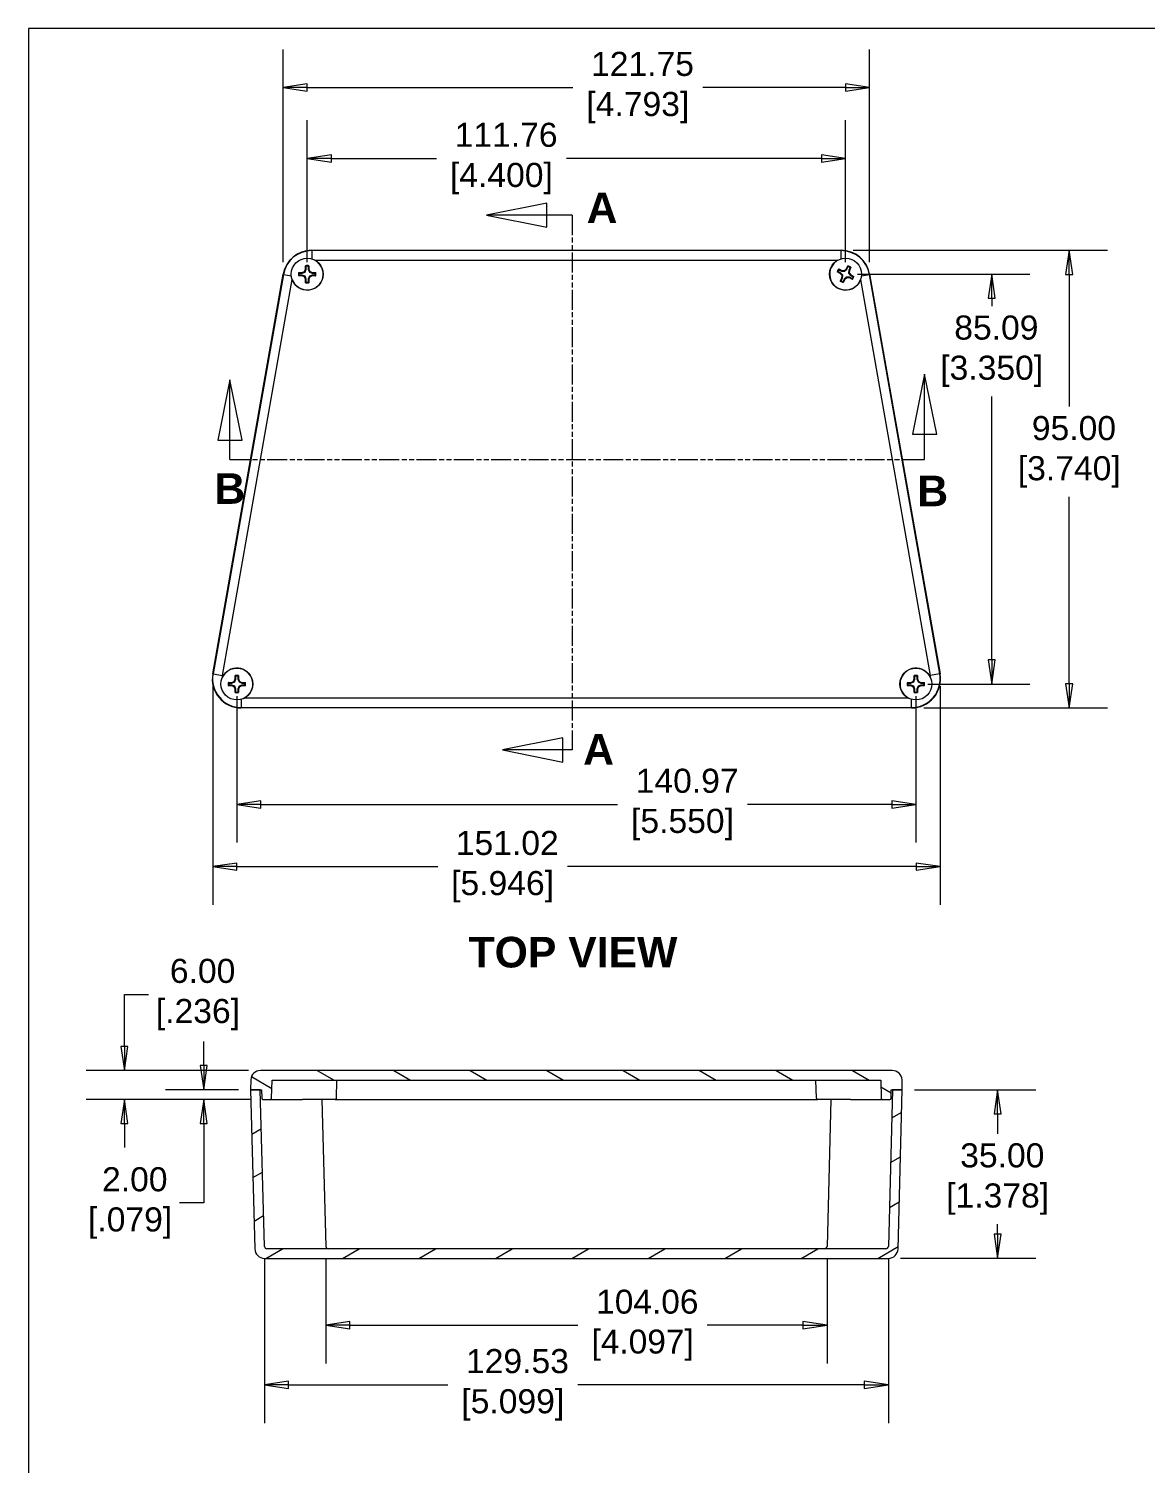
# Model space of a CAD drawing. Header units: millimetres. Extents: x 23 to 674, y 24 to 517.
# Drawn here: x 22.8 to 254.6, y 219 to 516.8 of the extents above; entities that cross this region are included whole.
import ezdxf

# ---------------------------------------------------------------- set-up
doc = ezdxf.new("R2010")
doc.units = ezdxf.units.MM
doc.header["$LTSCALE"] = 2.5
doc.linetypes.add('DOUBLE_DASH_CHAIN', pattern=[1.2403, 0.6614, -0.0827, 0.1654, -0.0827, 0.1654, -0.0827])
for name, color, linetype, lineweight in [('Dimension (ANSI)', 7, 'Continuous', 9), ('Hatch (ANSI)', 7, 'Continuous', 9), ('Section Line (ANSI)', 7, 'DOUBLE_DASH_CHAIN', 9), ('Sketch Geometry (ANSI)', 7, 'Continuous', 9), ('Symbol (ANSI)', 7, 'Continuous', 9), ('Visible (ANSI)', 7, 'Continuous', 9), ('Visible Narrow (ANSI)', 7, 'Continuous', 9)]:
    doc.layers.add(name, color=color, linetype=linetype, lineweight=lineweight)
doc.styles.add('Label Text (ANSI)', font='arialbd.ttf')
doc.styles.add('Note Text (ANSI)', font='arial.ttf')
doc.styles.add('Text Style20', font='arial.ttf')
doc.dimstyles.new('Default - mm (ANSI)', dxfattribs={"dimscale": 2.5, "dimtxt": 2, "dimasz": 2, "dimexe": 3.175, "dimexo": 1, "dimgap": 0.8, "dimtad": 0, "dimtih": 1, "dimtoh": 1, "dimrnd": 1e-08, "dimzin": 4, "dimdsep": 46, "dimtxsty": 'Note Text (ANSI)', "dimblk": 'Filled-1', "dimcen": 0.09, "dimdle": 10, "dimclrd": 256, "dimclre": 256, "dimclrt": 256, "dimadec": 1, "dimazin": 0, "dimtfac": 1.524, "dimtofl": 0, "dimtmove": 0, "dimatfit": 3, "dimfxl": 0, "dimtolj": 1, "dimtzin": 0, "dimlwd": -1, "dimlwe": -1, "dimarcsym": 0})

# ---------------------------------------------------------------- blocks, each defined once
blk = doc.blocks.new('Title Blocks HAMMOND')
at = {"layer": 'Sketch Geometry (ANSI)'}
for p, q in [((270, 206.73), (9.35, 206.73)), ((9.35, 206.73), (9.35, 9.64))]:
    blk.add_line(p, q, dxfattribs=at)
at = {"layer": 'Symbol (ANSI)', "style": 'Text Style20'}
blk.add_attdef('<TITLE>_001', (224.48, 16.32), '', height=5, dxfattribs=at)
blk = doc.blocks.new('2dTransSection0')
at = {"layer": 'Section Line (ANSI)', "linetype": 'Continuous'}
for p, q in [((25.82, 177.58), (24.82, 172.58)), ((25.82, 172.58), (25.82, 177.58)), ((26.82, 172.58), (25.82, 177.58)), ((83.51, 178.06), (82.51, 173.06)), ((83.51, 173.06), (83.51, 178.06)), ((84.51, 173.06), (83.51, 178.06)), ((82.51, 173.06), (84.51, 173.06)), ((83.51, 170.96), (83.51, 173.06)), ((24.82, 172.58), (26.82, 172.58)), ((25.82, 170.96), (25.82, 172.58)), ((25.82, 170.96), (27.16, 170.96)), ((82.16, 170.96), (83.51, 170.96))]:
    blk.add_line(p, q, dxfattribs=at)
at = {"layer": 'Section Line (ANSI)', "linetype": 'DOUBLE_DASH_CHAIN'}
blk.add_line((25.82, 170.96), (83.51, 170.96), dxfattribs=at)
at = {"layer": 'Section Line (ANSI)', "linetype": 'Continuous', "flags": 128}
for points in [[(26.82, 172.58), (25.82, 177.58), (24.82, 172.58), (26.82, 172.58)], [(84.51, 173.06), (83.51, 178.06), (82.51, 173.06), (84.51, 173.06)]]:
    blk.add_lwpolyline(points, dxfattribs=at)
at = {"layer": 'Section Line (ANSI)'}
for points in [[(26.82, 172.58), (25.82, 177.58), (24.82, 172.58), (26.82, 172.58)], [(84.51, 173.06), (83.51, 178.06), (82.51, 173.06), (84.51, 173.06)]]:
    blk.add_solid(points, dxfattribs=at)
at = {"layer": 'Section Line (ANSI)', "char_height": 2.54, "attachment_point": 7, "line_spacing_factor": 0.25, "style": 'Label Text (ANSI)'}
for insert in [(24.53, 167.28), (82.9, 167.08)]:
    blk.add_mtext('B', dxfattribs=dict(at, insert=insert))
blk = doc.blocks.new('2dTransSection1')
at = {"layer": 'Section Line (ANSI)', "linetype": 'Continuous'}
for p, q in [((52.13, 192.25), (47.13, 191.25)), ((52.13, 190.25), (52.13, 192.25)), ((52.13, 191.25), (47.13, 191.25)), ((47.13, 191.25), (52.13, 190.25)), ((54.24, 191.25), (52.13, 191.25)), ((54.24, 191.25), (54.24, 189.93)), ((53.46, 147.84), (48.46, 146.84)), ((53.46, 145.84), (53.46, 147.84)), ((54.24, 148.16), (54.24, 146.84)), ((53.46, 146.84), (48.46, 146.84)), ((48.46, 146.84), (53.46, 145.84)), ((54.24, 146.84), (53.46, 146.84))]:
    blk.add_line(p, q, dxfattribs=at)
at = {"layer": 'Section Line (ANSI)', "linetype": 'DOUBLE_DASH_CHAIN'}
blk.add_line((54.24, 191.25), (54.24, 146.84), dxfattribs=at)
at = {"layer": 'Section Line (ANSI)', "linetype": 'Continuous', "flags": 128}
for points in [[(52.13, 192.25), (47.13, 191.25), (52.13, 190.25), (52.13, 192.25)], [(53.46, 147.84), (48.46, 146.84), (53.46, 145.84), (53.46, 147.84)]]:
    blk.add_lwpolyline(points, dxfattribs=at)
at = {"layer": 'Section Line (ANSI)'}
for points in [[(52.13, 192.25), (47.13, 191.25), (52.13, 190.25), (52.13, 192.25)], [(53.46, 147.84), (48.46, 146.84), (53.46, 145.84), (53.46, 147.84)]]:
    blk.add_solid(points, dxfattribs=at)
at = {"layer": 'Section Line (ANSI)', "char_height": 2.54, "attachment_point": 7, "line_spacing_factor": 0.25, "style": 'Label Text (ANSI)'}
for insert in [(55.44, 190.59), (55.15, 145.62)]:
    blk.add_mtext('A', dxfattribs=dict(at, insert=insert))
blk = doc.blocks.new('Filled-1')
at = {"color": 0}
for p, q in [((0, 0), (-1, 0.15)), ((-1, 0.15), (-1, -0.15)), ((-1, 0), (0, 0)), ((-1, -0.15), (0, 0))]:
    blk.add_line(p, q, dxfattribs=at)
at = {"color": 0, "flags": 128}
blk.add_lwpolyline([(-1, -0.15), (0, 0), (-1, 0.15), (-1, -0.15)], dxfattribs=at)
at = {"color": 0}
blk.add_solid([(-1, -0.15), (0, 0), (-1, 0.15), (-1, -0.15)], dxfattribs=at)
blk = doc.blocks.new('*D7')
at = {"layer": 'Defpoints', "color": 0, "transparency": 16777216}
for p in [(192.36, 489.9), (80.6, 465.88), (192.36, 465.88)]:
    blk.add_point(p, dxfattribs=at)
at = {"layer": 'Dimension (ANSI)', "transparency": 16777216}
for p, q in [((80.6, 468.38), (80.6, 497.84)), ((192.36, 468.38), (192.36, 497.84)), ((85.6, 489.9), (107.42, 489.9)), ((187.36, 489.9), (134.4, 489.9))]:
    blk.add_line(p, q, dxfattribs=at)
at = {"layer": 'Dimension (ANSI)', "transparency": 16777216, "xscale": 5, "yscale": 5, "zscale": 5, "rotation": 180}
blk.add_blockref('Filled-1', (80.6, 489.9), dxfattribs=at)
at = {"layer": 'Dimension (ANSI)', "transparency": 16777216, "xscale": 5, "yscale": 5, "zscale": 5}
blk.add_blockref('Filled-1', (192.36, 489.9), dxfattribs=at)
at = {"layer": 'Dimension (ANSI)', "transparency": 16777216, "insert": (120.91, 489.9), "char_height": 5, "attachment_point": 5, "style": 'Note Text (ANSI)'}
blk.add_mtext('\\A1; 111.76\\P[4.400]', dxfattribs=at)
blk = doc.blocks.new('*D8')
at = {"layer": 'Defpoints', "color": 0, "transparency": 16777216}
for p in [(191.44, 470.84), (206.08, 375.84), (238.8, 375.84)]:
    blk.add_point(p, dxfattribs=at)
at = {"layer": 'Dimension (ANSI)', "transparency": 16777216}
for p, q in [((193.94, 470.84), (246.74, 470.84)), ((238.8, 465.84), (238.8, 438.39)), ((238.8, 380.84), (238.8, 419.63)), ((208.58, 375.84), (246.74, 375.84))]:
    blk.add_line(p, q, dxfattribs=at)
at = {"layer": 'Dimension (ANSI)', "transparency": 16777216, "xscale": 5, "yscale": 5, "zscale": 5}
for p, rotation in [((238.8, 470.84), 90), ((238.8, 375.84), 270)]:
    blk.add_blockref('Filled-1', p, dxfattribs=dict(at, rotation=rotation))
at = {"layer": 'Dimension (ANSI)', "transparency": 16777216, "insert": (238.8, 429.01), "char_height": 5, "attachment_point": 5, "style": 'Note Text (ANSI)'}
blk.add_mtext('\\A1; 95.00\\P[3.740]', dxfattribs=at)
blk = doc.blocks.new('*D12')
at = {"layer": 'Defpoints', "color": 0, "transparency": 16777216}
for p in [(204.14, 296.56), (201.23, 261.56), (223.93, 261.56)]:
    blk.add_point(p, dxfattribs=at)
at = {"layer": 'Dimension (ANSI)', "transparency": 16777216}
for p, q in [((206.64, 296.56), (231.86, 296.56)), ((223.93, 291.56), (223.93, 287.4)), ((223.93, 266.56), (223.93, 268.64)), ((203.73, 261.56), (231.86, 261.56))]:
    blk.add_line(p, q, dxfattribs=at)
at = {"layer": 'Dimension (ANSI)', "transparency": 16777216, "xscale": 5, "yscale": 5, "zscale": 5}
for p, rotation in [((223.93, 296.56), 90), ((223.93, 261.56), 270)]:
    blk.add_blockref('Filled-1', p, dxfattribs=dict(at, rotation=rotation))
at = {"layer": 'Dimension (ANSI)', "transparency": 16777216, "insert": (223.93, 278.02), "char_height": 5, "attachment_point": 5, "style": 'Note Text (ANSI)'}
blk.add_mtext('\\A1; 35.00\\P[1.378]', dxfattribs=at)
blk = doc.blocks.new('*D13')
at = {"layer": 'Defpoints', "color": 0, "transparency": 16777216}
for p in [(42.62, 300.56), (70.9, 300.56), (71.4, 294.56)]:
    blk.add_point(p, dxfattribs=at)
at = {"layer": 'Dimension (ANSI)', "transparency": 16777216}
for p, q in [((42.62, 305.56), (42.62, 316.32)), ((42.62, 316.32), (47.62, 316.32)), ((68.4, 300.56), (34.68, 300.56)), ((68.9, 294.56), (34.68, 294.56)), ((42.62, 289.56), (42.62, 284.56))]:
    blk.add_line(p, q, dxfattribs=at)
at = {"layer": 'Dimension (ANSI)', "transparency": 16777216, "xscale": 5, "yscale": 5, "zscale": 5}
for p, rotation in [((42.62, 300.56), 270), ((42.62, 294.56), 90)]:
    blk.add_blockref('Filled-1', p, dxfattribs=dict(at, rotation=rotation))
at = {"layer": 'Dimension (ANSI)', "transparency": 16777216, "insert": (57.9, 316.32), "char_height": 5, "attachment_point": 5, "style": 'Note Text (ANSI)'}
blk.add_mtext('\\A1; 6.00\\P[.236]', dxfattribs=at)
blk = doc.blocks.new('*D14')
at = {"layer": 'Defpoints', "color": 0, "transparency": 16777216}
for p in [(84.45, 264.04), (188.51, 264.04), (188.51, 247.67)]:
    blk.add_point(p, dxfattribs=at)
at = {"layer": 'Dimension (ANSI)', "transparency": 16777216}
for p, q in [((84.45, 261.54), (84.45, 239.73)), ((188.51, 261.54), (188.51, 239.73)), ((89.45, 247.67), (136.8, 247.67)), ((183.51, 247.67), (163.65, 247.67))]:
    blk.add_line(p, q, dxfattribs=at)
at = {"layer": 'Dimension (ANSI)', "transparency": 16777216, "xscale": 5, "yscale": 5, "zscale": 5, "rotation": 180}
blk.add_blockref('Filled-1', (84.45, 247.67), dxfattribs=at)
at = {"layer": 'Dimension (ANSI)', "transparency": 16777216, "xscale": 5, "yscale": 5, "zscale": 5}
blk.add_blockref('Filled-1', (188.51, 247.67), dxfattribs=at)
at = {"layer": 'Dimension (ANSI)', "transparency": 16777216, "insert": (150.23, 247.67), "char_height": 5, "attachment_point": 5, "style": 'Note Text (ANSI)'}
blk.add_mtext('\\A1; \\fArial|b0|i0;\\H4.9682;104.06\\P[4.097]{\\P}', dxfattribs=at)
blk = doc.blocks.new('*D15')
at = {"layer": 'Defpoints', "color": 0, "transparency": 16777216}
for p in [(192.36, 465.88), (222.7, 465.88), (206.96, 380.79)]:
    blk.add_point(p, dxfattribs=at)
at = {"layer": 'Dimension (ANSI)', "transparency": 16777216}
for p, q in [((194.86, 465.88), (230.64, 465.88)), ((222.7, 460.88), (222.7, 459.26)), ((222.7, 385.79), (222.7, 440.5)), ((209.46, 380.79), (230.64, 380.79))]:
    blk.add_line(p, q, dxfattribs=at)
at = {"layer": 'Dimension (ANSI)', "transparency": 16777216, "xscale": 5, "yscale": 5, "zscale": 5}
for p, rotation in [((222.7, 465.88), 90), ((222.7, 380.79), 270)]:
    blk.add_blockref('Filled-1', p, dxfattribs=dict(at, rotation=rotation))
at = {"layer": 'Dimension (ANSI)', "transparency": 16777216, "insert": (222.7, 449.88), "char_height": 5, "attachment_point": 5, "style": 'Note Text (ANSI)'}
blk.add_mtext('\\A1; 85.09\\P[3.350]', dxfattribs=at)
blk = doc.blocks.new('*D16')
at = {"layer": 'Defpoints', "color": 0, "transparency": 16777216}
for p in [(197.35, 504.62), (75.6, 465.88), (197.35, 465.88)]:
    blk.add_point(p, dxfattribs=at)
at = {"layer": 'Dimension (ANSI)', "transparency": 16777216}
for p, q in [((75.6, 468.38), (75.6, 512.56)), ((197.35, 468.38), (197.35, 512.56)), ((80.6, 504.62), (135.72, 504.62)), ((192.35, 504.62), (162.74, 504.62))]:
    blk.add_line(p, q, dxfattribs=at)
at = {"layer": 'Dimension (ANSI)', "transparency": 16777216, "xscale": 5, "yscale": 5, "zscale": 5, "rotation": 180}
blk.add_blockref('Filled-1', (75.6, 504.62), dxfattribs=at)
at = {"layer": 'Dimension (ANSI)', "transparency": 16777216, "xscale": 5, "yscale": 5, "zscale": 5}
blk.add_blockref('Filled-1', (197.35, 504.62), dxfattribs=at)
at = {"layer": 'Dimension (ANSI)', "transparency": 16777216, "insert": (149.23, 504.62), "char_height": 5, "attachment_point": 5, "style": 'Note Text (ANSI)'}
blk.add_mtext('\\A1; 121.75\\P[4.793]', dxfattribs=at)
blk = doc.blocks.new('*D17')
at = {"layer": 'Defpoints', "color": 0, "transparency": 16777216}
for p in [(60.97, 382.88), (211.99, 382.88), (211.99, 342.88)]:
    blk.add_point(p, dxfattribs=at)
at = {"layer": 'Dimension (ANSI)', "transparency": 16777216}
for p, q in [((60.97, 380.38), (60.97, 334.94)), ((211.99, 380.38), (211.99, 334.94)), ((65.97, 342.88), (107.68, 342.88)), ((206.99, 342.88), (134.62, 342.88))]:
    blk.add_line(p, q, dxfattribs=at)
at = {"layer": 'Dimension (ANSI)', "transparency": 16777216, "xscale": 5, "yscale": 5, "zscale": 5, "rotation": 180}
blk.add_blockref('Filled-1', (60.97, 342.88), dxfattribs=at)
at = {"layer": 'Dimension (ANSI)', "transparency": 16777216, "xscale": 5, "yscale": 5, "zscale": 5}
blk.add_blockref('Filled-1', (211.99, 342.88), dxfattribs=at)
at = {"layer": 'Dimension (ANSI)', "transparency": 16777216, "insert": (121.15, 342.88), "char_height": 5, "attachment_point": 5, "style": 'Note Text (ANSI)'}
blk.add_mtext('\\A1; 151.02\\P[5.946]', dxfattribs=at)
blk = doc.blocks.new('*D18')
at = {"layer": 'Defpoints', "color": 0, "transparency": 16777216}
for p in [(65.99, 380.79), (206.96, 380.79), (65.99, 355.79)]:
    blk.add_point(p, dxfattribs=at)
at = {"layer": 'Dimension (ANSI)', "transparency": 16777216}
for p, q in [((65.99, 378.29), (65.99, 347.86)), ((206.96, 378.29), (206.96, 347.86)), ((70.99, 355.79), (145, 355.79)), ((201.96, 355.79), (171.99, 355.79))]:
    blk.add_line(p, q, dxfattribs=at)
at = {"layer": 'Dimension (ANSI)', "transparency": 16777216, "xscale": 5, "yscale": 5, "zscale": 5, "rotation": 180}
blk.add_blockref('Filled-1', (65.99, 355.79), dxfattribs=at)
at = {"layer": 'Dimension (ANSI)', "transparency": 16777216, "xscale": 5, "yscale": 5, "zscale": 5}
blk.add_blockref('Filled-1', (206.96, 355.79), dxfattribs=at)
at = {"layer": 'Dimension (ANSI)', "transparency": 16777216, "insert": (158.5, 355.79), "char_height": 5, "attachment_point": 5, "style": 'Note Text (ANSI)'}
blk.add_mtext('\\A1; 140.97\\P[5.550]', dxfattribs=at)
blk = doc.blocks.new('*D32')
at = {"layer": 'Defpoints', "color": 0, "transparency": 16777216}
for p in [(71.71, 264.04), (201.24, 264.04), (201.24, 235.3)]:
    blk.add_point(p, dxfattribs=at)
at = {"layer": 'Dimension (ANSI)', "transparency": 16777216}
for p, q in [((71.71, 261.54), (71.71, 227.36)), ((201.24, 261.54), (201.24, 227.36)), ((76.71, 235.3), (109.77, 235.3)), ((196.24, 235.3), (136.76, 235.3))]:
    blk.add_line(p, q, dxfattribs=at)
at = {"layer": 'Dimension (ANSI)', "transparency": 16777216, "xscale": 5, "yscale": 5, "zscale": 5, "rotation": 180}
blk.add_blockref('Filled-1', (71.71, 235.3), dxfattribs=at)
at = {"layer": 'Dimension (ANSI)', "transparency": 16777216, "xscale": 5, "yscale": 5, "zscale": 5}
blk.add_blockref('Filled-1', (201.24, 235.3), dxfattribs=at)
at = {"layer": 'Dimension (ANSI)', "transparency": 16777216, "insert": (123.27, 235.3), "char_height": 5, "attachment_point": 5, "style": 'Note Text (ANSI)'}
blk.add_mtext('\\A1; 129.53\\P[5.099]', dxfattribs=at)
blk = doc.blocks.new('*D35')
at = {"layer": 'Defpoints', "color": 0, "transparency": 16777216}
for p in [(59.09, 296.56), (68.82, 296.56), (71.4, 294.56)]:
    blk.add_point(p, dxfattribs=at)
at = {"layer": 'Dimension (ANSI)', "transparency": 16777216}
for p, q in [((59.09, 301.56), (59.09, 306.56)), ((66.32, 296.56), (51.15, 296.56)), ((68.9, 294.56), (51.15, 294.56)), ((59.09, 289.56), (59.09, 273.05)), ((59.09, 273.05), (54.09, 273.05))]:
    blk.add_line(p, q, dxfattribs=at)
at = {"layer": 'Dimension (ANSI)', "transparency": 16777216, "xscale": 5, "yscale": 5, "zscale": 5}
for p, rotation in [((59.09, 296.56), 270), ((59.09, 294.56), 90)]:
    blk.add_blockref('Filled-1', p, dxfattribs=dict(at, rotation=rotation))
at = {"layer": 'Dimension (ANSI)', "transparency": 16777216, "insert": (43.82, 273.05), "char_height": 5, "attachment_point": 5, "style": 'Note Text (ANSI)'}
blk.add_mtext('\\A1; 2.00\\P[.079]', dxfattribs=at)

msp = doc.modelspace()

# ---------------------------------------------------------------- hatches: boundary and pattern name
at = {"layer": 'Hatch (ANSI)'}
h = msp.add_hatch(dxfattribs=at)
h.set_pattern_fill('ANSI31', color=256, scale=63.5, angle=105.00025, style=0)
h.set_pattern_definition([(150.0002, (0, 0), (-3.96872, -6.8741), [])])
edge = h.paths.add_edge_path()
edge.add_line((202.052, 300.556), (70.903, 300.556))
edge.add_ellipse((70.903, 298.556), major_axis=(-2.031, 0), ratio=0.9848078, start_angle=270, end_angle=358.5)
edge.add_line((68.873, 298.608), (68.818, 296.556))
edge.add_line((68.818, 296.556), (70.849, 296.556))
edge.add_line((70.849, 296.556), (71.103, 296.556))
edge.add_line((71.103, 296.556), (71.149, 294.799))
edge.add_ellipse((71.403, 294.806), major_axis=(-0.254, 0), ratio=0.9848078, start_angle=1.5, end_angle=90)
edge.add_line((71.403, 294.556), (72.939, 294.556))
edge.add_ellipse((72.939, 294.806), major_axis=(0.254, 0), ratio=0.9848078, start_angle=270, end_angle=358.5)
edge.add_line((73.193, 294.799), (73.293, 298.556))
edge.add_line((73.293, 298.556), (199.661, 298.556))
edge.add_line((199.661, 298.556), (199.761, 294.799))
edge.add_ellipse((200.015, 294.806), major_axis=(-0.254, 0), ratio=0.9848078, start_angle=1.5, end_angle=90)
edge.add_line((200.015, 294.556), (201.551, 294.556))
edge.add_ellipse((201.551, 294.806), major_axis=(0.254, 0), ratio=0.9848078, start_angle=270, end_angle=358.5)
edge.add_line((201.805, 294.799), (201.852, 296.556))
edge.add_line((201.852, 296.556), (202.105, 296.556))
edge.add_line((202.105, 296.556), (204.136, 296.556))
edge.add_line((204.136, 296.556), (204.082, 298.608))
edge.add_ellipse((202.052, 298.556), major_axis=(2.031, 0), ratio=0.9848078, start_angle=1.5, end_angle=90)
h = msp.add_hatch(dxfattribs=at)
h.set_pattern_fill('ANSI31', color=256, scale=63.5, angle=-14.99998, style=0)
h.set_pattern_definition([(30, (0, 0), (-3.96875, 6.87408), [])])
edge = h.paths.add_edge_path()
edge.add_ellipse((71.727, 263.556), major_axis=(-2.031, 0), ratio=0.9848078, start_angle=1.5, end_angle=90)
edge.add_line((71.727, 261.556), (201.227, 261.556))
edge.add_ellipse((201.227, 263.556), major_axis=(2.031, 0), ratio=0.9848078, start_angle=270, end_angle=358.5)
edge.add_line((203.257, 263.503), (204.136, 296.556))
edge.add_line((204.136, 296.556), (202.105, 296.556))
edge.add_line((202.105, 296.556), (201.24, 264.043))
edge.add_ellipse((200.733, 264.056), major_axis=(0.508, 0), ratio=0.9848078, start_angle=270, end_angle=358.5, ccw=False)
edge.add_line((200.733, 263.556), (72.222, 263.556))
edge.add_ellipse((72.222, 264.056), major_axis=(-0.508, 0), ratio=0.9848078, start_angle=1.5, end_angle=90, ccw=False)
edge.add_line((71.714, 264.043), (70.849, 296.556))
edge.add_line((70.849, 296.556), (68.818, 296.556))
edge.add_line((68.818, 296.556), (69.697, 263.503))

# ---------------------------------------------------------------- linework, layer by layer
at = {"layer": 'Visible (ANSI)'}
for p, q in [((81.51, 470.838), (191.444, 470.838)), ((80.247, 466.949), (80.247, 467.649)), ((80.947, 467.649), (80.947, 466.949)), ((60.967, 382.878), (75.603, 465.882)), ((78.831, 466.233), (79.531, 466.233)), ((79.531, 465.533), (78.831, 465.533)), ((78.951, 466.092), (79.558, 466.092)), ((79.558, 465.674), (78.951, 465.674)), ((79.531, 466.233), (80.047, 466.433)), ((79.531, 466.233), (79.558, 466.092)), ((79.531, 465.533), (79.558, 465.674)), ((80.047, 465.333), (79.531, 465.533)), ((79.558, 466.092), (80.156, 466.324)), ((80.156, 465.442), (79.558, 465.674)), ((80.047, 466.433), (80.247, 466.949)), ((80.047, 466.433), (80.156, 466.324)), ((80.047, 465.333), (80.156, 465.442)), ((80.247, 464.818), (80.047, 465.333)), ((80.156, 466.324), (80.388, 466.922)), ((80.388, 464.844), (80.156, 465.442)), ((80.247, 466.949), (80.388, 466.922)), ((80.247, 464.818), (80.388, 464.844)), ((80.247, 464.118), (80.247, 464.818)), ((80.388, 466.922), (80.388, 467.529)), ((80.388, 464.237), (80.388, 464.844)), ((80.806, 467.529), (80.806, 466.922)), ((80.947, 466.949), (80.806, 466.922)), ((80.806, 466.922), (81.038, 466.324)), ((81.038, 465.442), (80.806, 464.844)), ((80.947, 464.818), (80.806, 464.844)), ((80.806, 464.844), (80.806, 464.237)), ((80.947, 466.949), (81.147, 466.433)), ((81.147, 465.333), (80.947, 464.818)), ((80.947, 464.818), (80.947, 464.118)), ((81.147, 466.433), (81.038, 466.324)), ((81.038, 466.324), (81.636, 466.092)), ((81.636, 465.674), (81.038, 465.442)), ((81.147, 465.333), (81.038, 465.442)), ((81.147, 466.433), (81.663, 466.233)), ((81.663, 465.533), (81.147, 465.333)), ((81.663, 466.233), (81.636, 466.092)), ((81.636, 466.092), (82.243, 466.092)), ((81.663, 465.533), (81.636, 465.674)), ((82.243, 465.674), (81.636, 465.674)), ((81.663, 466.233), (82.363, 466.233)), ((82.363, 465.533), (81.663, 465.533)), ((191.248, 466.048), (190.622, 466.361)), ((191.334, 466.162), (190.792, 466.434)), ((190.935, 466.987), (191.561, 466.674)), ((190.979, 466.807), (191.522, 466.536)), ((191.248, 466.048), (191.334, 466.162)), ((191.619, 465.638), (191.248, 466.048)), ((191.253, 464.461), (191.567, 465.087)), ((191.765, 465.687), (191.334, 466.162)), ((191.433, 464.506), (191.705, 465.048)), ((191.561, 466.674), (191.522, 466.536)), ((191.522, 466.536), (192.16, 466.475)), ((191.561, 466.674), (192.112, 466.621)), ((191.567, 465.087), (191.619, 465.638)), ((191.567, 465.087), (191.705, 465.048)), ((191.619, 465.638), (191.765, 465.687)), ((191.705, 465.048), (191.765, 465.687)), ((192.078, 464.86), (191.807, 464.318)), ((192.193, 464.774), (191.879, 464.148)), ((192.554, 465.291), (192.078, 464.86)), ((192.193, 464.774), (192.078, 464.86)), ((192.112, 466.621), (192.522, 466.993)), ((192.112, 466.621), (192.16, 466.475)), ((192.16, 466.475), (192.636, 466.906)), ((192.602, 465.145), (192.193, 464.774)), ((192.522, 466.993), (192.835, 467.618)), ((192.522, 466.993), (192.636, 466.906)), ((192.602, 465.145), (192.554, 465.291)), ((193.193, 465.231), (192.554, 465.291)), ((193.153, 465.093), (192.602, 465.145)), ((192.636, 466.906), (192.908, 467.448)), ((193.01, 466.719), (192.949, 466.08)), ((193.095, 466.128), (192.949, 466.08)), ((192.949, 466.08), (193.38, 465.604)), ((193.281, 467.261), (193.01, 466.719)), ((193.148, 466.679), (193.01, 466.719)), ((193.148, 466.679), (193.095, 466.128)), ((193.095, 466.128), (193.467, 465.719)), ((193.461, 467.305), (193.148, 466.679)), ((193.153, 465.093), (193.193, 465.231)), ((193.779, 464.779), (193.153, 465.093)), ((193.735, 464.959), (193.193, 465.231)), ((193.467, 465.719), (193.38, 465.604)), ((193.38, 465.604), (193.922, 465.333)), ((193.467, 465.719), (194.092, 465.405)), ((197.351, 465.882), (211.987, 382.878)), ((64.926, 381.143), (65.442, 381.343)), ((65.442, 381.343), (65.642, 381.859)), ((65.442, 381.343), (65.551, 381.234)), ((65.551, 381.234), (65.783, 381.832)), ((65.642, 381.859), (65.642, 382.559)), ((65.642, 381.859), (65.783, 381.832)), ((65.783, 381.832), (65.783, 382.439)), ((66.201, 382.439), (66.201, 381.832)), ((66.342, 381.859), (66.201, 381.832)), ((66.201, 381.832), (66.433, 381.234)), ((66.342, 382.559), (66.342, 381.859)), ((66.342, 381.859), (66.542, 381.343)), ((66.542, 381.343), (66.433, 381.234)), ((66.542, 381.343), (67.058, 381.143)), ((205.896, 381.143), (206.412, 381.343)), ((206.412, 381.343), (206.612, 381.859)), ((206.412, 381.343), (206.521, 381.234)), ((206.521, 381.234), (206.753, 381.832)), ((206.612, 381.859), (206.612, 382.559)), ((206.612, 381.859), (206.753, 381.832)), ((206.753, 381.832), (206.753, 382.439)), ((207.171, 382.439), (207.171, 381.832)), ((207.312, 381.859), (207.171, 381.832)), ((207.171, 381.832), (207.403, 381.234)), ((207.312, 382.559), (207.312, 381.859)), ((207.312, 381.859), (207.512, 381.343)), ((207.512, 381.343), (207.403, 381.234)), ((207.512, 381.343), (208.028, 381.143)), ((64.226, 381.143), (64.926, 381.143)), ((64.926, 380.443), (64.226, 380.443)), ((64.346, 381.002), (64.953, 381.002)), ((64.953, 380.584), (64.346, 380.584)), ((64.926, 381.143), (64.953, 381.002)), ((64.926, 380.443), (64.953, 380.584)), ((65.442, 380.243), (64.926, 380.443)), ((64.953, 381.002), (65.551, 381.234)), ((65.551, 380.352), (64.953, 380.584)), ((65.442, 380.243), (65.551, 380.352)), ((65.642, 379.728), (65.442, 380.243)), ((65.783, 379.754), (65.551, 380.352)), ((65.642, 379.728), (65.783, 379.754)), ((65.642, 379.028), (65.642, 379.728)), ((65.783, 379.147), (65.783, 379.754)), ((66.433, 380.352), (66.201, 379.754)), ((66.342, 379.728), (66.201, 379.754)), ((66.201, 379.754), (66.201, 379.147)), ((66.542, 380.243), (66.342, 379.728)), ((66.342, 379.728), (66.342, 379.028)), ((66.433, 381.234), (67.031, 381.002)), ((67.031, 380.584), (66.433, 380.352)), ((66.542, 380.243), (66.433, 380.352)), ((67.058, 380.443), (66.542, 380.243)), ((67.058, 381.143), (67.031, 381.002)), ((67.031, 381.002), (67.638, 381.002)), ((67.058, 380.443), (67.031, 380.584)), ((67.638, 380.584), (67.031, 380.584)), ((67.058, 381.143), (67.758, 381.143)), ((67.758, 380.443), (67.058, 380.443)), ((205.196, 381.143), (205.896, 381.143)), ((205.896, 380.443), (205.196, 380.443)), ((205.316, 381.002), (205.923, 381.002)), ((205.923, 380.584), (205.316, 380.584)), ((205.896, 381.143), (205.923, 381.002)), ((205.896, 380.443), (205.923, 380.584)), ((206.412, 380.243), (205.896, 380.443)), ((205.923, 381.002), (206.521, 381.234)), ((206.521, 380.352), (205.923, 380.584)), ((206.412, 380.243), (206.521, 380.352)), ((206.612, 379.728), (206.412, 380.243)), ((206.753, 379.754), (206.521, 380.352)), ((206.612, 379.728), (206.753, 379.754)), ((206.612, 379.028), (206.612, 379.728)), ((206.753, 379.147), (206.753, 379.754)), ((207.403, 380.352), (207.171, 379.754)), ((207.312, 379.728), (207.171, 379.754)), ((207.171, 379.754), (207.171, 379.147)), ((207.512, 380.243), (207.312, 379.728)), ((207.312, 379.728), (207.312, 379.028)), ((207.403, 381.234), (208.001, 381.002)), ((208.001, 380.584), (207.403, 380.352)), ((207.512, 380.243), (207.403, 380.352)), ((208.028, 380.443), (207.512, 380.243)), ((208.028, 381.143), (208.001, 381.002)), ((208.001, 381.002), (208.608, 381.002)), ((208.028, 380.443), (208.001, 380.584)), ((208.608, 380.584), (208.001, 380.584)), ((208.028, 381.143), (208.728, 381.143)), ((208.728, 380.443), (208.028, 380.443)), ((206.08, 375.838), (66.874, 375.838)), ((68.873, 298.608), (68.818, 296.556)), ((202.052, 300.556), (70.903, 300.556)), ((73.193, 294.799), (73.293, 298.556)), ((73.293, 298.556), (199.661, 298.556)), ((86.656, 294.799), (86.754, 298.556)), ((186.298, 294.799), (186.2, 298.556)), ((199.661, 298.556), (199.761, 294.799)), ((204.136, 296.556), (204.082, 298.608)), ((70.849, 296.556), (68.818, 296.556)), ((68.818, 296.556), (69.697, 263.503)), ((68.818, 296.556), (71.103, 296.556)), ((71.714, 264.043), (70.849, 296.556)), ((71.103, 296.556), (71.149, 294.799)), ((202.105, 296.556), (201.24, 264.043)), ((201.805, 294.799), (201.852, 296.556)), ((201.852, 296.556), (204.136, 296.556)), ((204.136, 296.556), (202.105, 296.556)), ((203.257, 263.503), (204.136, 296.556)), ((71.403, 294.556), (72.939, 294.556)), ((72.939, 294.556), (78.666, 294.556)), ((78.666, 294.556), (79.177, 294.556)), ((79.177, 294.556), (79.588, 294.556)), ((86.406, 294.556), (79.588, 294.556)), ((83.65, 294.556), (84.449, 264.043)), ((86.406, 294.556), (86.847, 294.556)), ((86.847, 294.556), (186.107, 294.556)), ((186.107, 294.556), (186.548, 294.556)), ((193.366, 294.556), (186.548, 294.556)), ((189.305, 294.556), (188.506, 264.043)), ((193.366, 294.556), (193.777, 294.556)), ((193.777, 294.556), (194.288, 294.556)), ((194.288, 294.556), (200.015, 294.556)), ((200.015, 294.556), (201.551, 294.556)), ((200.733, 263.556), (72.222, 263.556)), ((71.727, 261.556), (201.227, 261.556))]:
    msp.add_line(p, q, dxfattribs=at)
for centre in [(80.597, 465.883), (192.357, 465.883), (65.992, 380.793), (206.962, 380.793)]:
    msp.add_circle(centre, 3.315, dxfattribs=at)
for centre, radius, start, end in [((80.597, 465.883), 3.3, 199.75976, 61.56725), ((80.597, 465.883), 1.8, 78.78773, 101.21227), ((192.357, 465.883), 3.3, 118.43275, 340.24024), ((80.597, 465.883), 1.8, 168.78773, 191.21227), ((80.597, 465.883), 1.659, 172.76455, 187.23545), ((80.597, 465.883), 1.659, 82.76455, 97.23545), ((80.597, 465.883), 1.659, 352.76455, 7.23545), ((80.597, 465.883), 1.8, 348.78773, 11.21227), ((192.357, 465.883), 1.8, 142.16866, 164.59321), ((192.357, 465.883), 1.659, 146.14548, 160.61638), ((192.357, 465.883), 1.8, 52.16866, 74.59321), ((192.357, 465.883), 1.659, 56.14548, 70.61638), ((192.357, 465.883), 1.659, 326.14548, 340.61638), ((192.357, 465.883), 1.8, 322.16866, 344.59321), ((80.597, 465.883), 1.8, 258.78773, 281.21227), ((80.597, 465.883), 1.659, 262.76455, 277.23545), ((192.357, 465.883), 1.8, 232.16866, 254.59321), ((192.357, 465.883), 1.659, 236.14548, 250.61638), ((65.992, 380.793), 3.3, 298.43275, 157.5175), ((65.992, 380.793), 1.8, 78.78773, 101.21227), ((65.992, 380.793), 1.659, 82.76455, 97.23545), ((206.962, 380.793), 3.3, 22.4825, 241.56725), ((206.962, 380.793), 1.8, 78.78773, 101.21227), ((206.962, 380.793), 1.659, 82.76455, 97.23545), ((65.992, 380.793), 1.8, 168.78773, 191.21227), ((65.992, 380.793), 1.659, 172.76455, 187.23545), ((65.992, 380.793), 1.8, 258.78773, 281.21227), ((65.992, 380.793), 1.659, 262.76455, 277.23545), ((65.992, 380.793), 1.659, 352.76455, 7.23545), ((65.992, 380.793), 1.8, 348.78773, 11.21227), ((206.962, 380.793), 1.8, 168.78773, 191.21227), ((206.962, 380.793), 1.659, 172.76455, 187.23545), ((206.962, 380.793), 1.8, 258.78773, 281.21227), ((206.962, 380.793), 1.659, 262.76455, 277.23545), ((206.962, 380.793), 1.659, 352.76455, 7.23545), ((206.962, 380.793), 1.8, 348.78773, 11.21227), ((86.406, 294.806), 0.25, 270, 358.5), ((186.548, 294.806), 0.25, 181.5, 270), ((84.948, 264.056), 0.5, 181.5, 270), ((188.006, 264.056), 0.5, 270, 358.5)]:
    msp.add_arc(centre, radius, start, end, dxfattribs=at)
for centre, major_axis, ratio, start_param, end_param in [((81.513, 464.836), (-3.859, 4.599), 0.9994163, 5.5853411, 6.9810295), ((191.441, 464.836), (3.859, 4.599), 0.9994163, 5.5853411, 6.9810295), ((66.879, 381.84), (-4.6, -3.86), 0.9991712, 5.410929, 7.1554416), ((206.075, 381.84), (4.6, -3.86), 0.9991712, 5.410929, 7.1554416), ((70.903, 298.556), (-2.031, 0), 0.9848078, 4.712389, 6.2570054), ((202.052, 298.556), (2.031, 0), 0.9848078, 0.0261799, 1.5707963), ((71.403, 294.806), (-0.254, 0), 0.9848078, 0.0261799, 1.5707963), ((72.939, 294.806), (0.254, 0), 0.9848078, 4.712389, 6.2570054), ((200.015, 294.806), (-0.254, 0), 0.9848078, 0.0261799, 1.5707963), ((201.551, 294.806), (0.254, 0), 0.9848078, 4.712389, 6.2570054), ((71.727, 263.556), (-2.031, 0), 0.9848078, 0.0261799, 1.5707963), ((72.222, 264.056), (-0.508, 0), 0.9848078, 0.0261799, 1.5707963), ((200.733, 264.056), (0.508, 0), 0.9848078, 4.712389, 6.2570054), ((201.227, 263.556), (2.031, 0), 0.9848078, 4.712389, 6.2570054)]:
    msp.add_ellipse(centre, major_axis=major_axis, ratio=ratio, start_param=start_param, end_param=end_param, dxfattribs=at)
for points in [[(80.388, 467.529), (80.32, 467.589), (80.247, 467.649)], [(80.806, 467.529), (80.874, 467.589), (80.947, 467.649)], [(78.831, 466.233), (78.891, 466.16), (78.951, 466.092)], [(78.951, 465.674), (78.891, 465.606), (78.831, 465.533)], [(82.243, 466.092), (82.303, 466.16), (82.363, 466.233)], [(82.243, 465.674), (82.303, 465.606), (82.363, 465.533)], [(190.792, 466.434), (190.708, 466.4), (190.622, 466.361)], [(190.979, 466.807), (190.956, 466.895), (190.935, 466.987)], [(192.908, 467.448), (192.874, 467.532), (192.835, 467.618)], [(193.281, 467.261), (193.369, 467.284), (193.461, 467.305)], [(193.779, 464.779), (193.758, 464.871), (193.735, 464.959)], [(193.922, 465.333), (194.006, 465.367), (194.092, 465.405)], [(80.388, 464.237), (80.32, 464.177), (80.247, 464.118)], [(80.806, 464.237), (80.874, 464.177), (80.947, 464.118)], [(191.433, 464.506), (191.345, 464.482), (191.253, 464.461)], [(191.807, 464.318), (191.841, 464.234), (191.879, 464.148)], [(65.783, 382.439), (65.715, 382.499), (65.642, 382.559)], [(66.201, 382.439), (66.269, 382.499), (66.342, 382.559)], [(206.753, 382.439), (206.685, 382.499), (206.612, 382.559)], [(207.171, 382.439), (207.239, 382.499), (207.312, 382.559)], [(64.346, 381.002), (64.286, 381.07), (64.226, 381.143)], [(64.346, 380.584), (64.286, 380.516), (64.226, 380.443)], [(65.783, 379.147), (65.715, 379.087), (65.642, 379.028)], [(66.201, 379.147), (66.269, 379.087), (66.342, 379.028)], [(67.638, 381.002), (67.698, 381.07), (67.758, 381.143)], [(67.758, 380.443), (67.698, 380.516), (67.638, 380.584)], [(205.316, 381.002), (205.256, 381.07), (205.196, 381.143)], [(205.316, 380.584), (205.256, 380.516), (205.196, 380.443)], [(206.753, 379.147), (206.685, 379.087), (206.612, 379.028)], [(207.171, 379.147), (207.239, 379.087), (207.312, 379.028)], [(208.608, 381.002), (208.668, 381.07), (208.728, 381.143)], [(208.728, 380.443), (208.668, 380.516), (208.608, 380.584)]]:
    msp.add_open_spline(points, degree=2, dxfattribs=at)
at = {"layer": 'Visible Narrow (ANSI)'}
for p, q in [((81.555, 470.784), (81.51, 470.838)), ((191.399, 470.784), (81.555, 470.784)), ((81.555, 470.784), (81.555, 469.057)), ((191.444, 470.838), (191.399, 470.784)), ((191.399, 470.784), (191.399, 469.057)), ((82.168, 468.785), (190.786, 468.785)), ((75.648, 465.828), (61.031, 382.931)), ((63, 382.584), (77.491, 464.768)), ((75.603, 465.882), (75.648, 465.828)), ((75.648, 465.828), (77.3, 465.537)), ((195.463, 464.768), (209.954, 382.584)), ((195.654, 465.537), (197.306, 465.828)), ((197.306, 465.828), (197.351, 465.882)), ((211.923, 382.931), (197.306, 465.828)), ((61.031, 382.931), (60.967, 382.878)), ((61.031, 382.931), (63, 382.584)), ((211.923, 382.931), (209.954, 382.584)), ((211.987, 382.878), (211.923, 382.931)), ((66.874, 375.838), (66.938, 375.892)), ((66.938, 375.892), (66.938, 377.616)), ((66.938, 375.892), (206.016, 375.892)), ((205.391, 377.891), (67.563, 377.891)), ((206.016, 375.892), (206.016, 377.616)), ((206.016, 375.892), (206.08, 375.838))]:
    msp.add_line(p, q, dxfattribs=at)
for centre, major_axis, ratio, start_param, end_param in [((81.557, 464.784), (-3.857, 4.597), 0.9998052, 5.5853411, 6.9810295), ((191.397, 464.784), (3.857, 4.597), 0.9998052, 5.5853411, 6.9810295), ((66.941, 381.893), (-4.598, -3.858), 0.9997234, 5.410929, 7.1554416), ((66.941, 381.893), (-3.067, -2.573), 0.9991712, 5.410929, 5.5440243), ((206.013, 381.893), (4.598, -3.858), 0.9997234, 5.410929, 7.1554416), ((206.013, 381.893), (3.067, -2.573), 0.9991712, 0.7391611, 0.8722563)]:
    msp.add_ellipse(centre, major_axis=major_axis, ratio=ratio, start_param=start_param, end_param=end_param, dxfattribs=at)

# ---------------------------------------------------------------- block references
at = {"xscale": 2.5, "yscale": 2.5, "zscale": 2.5}
msp.add_blockref('Title Blocks HAMMOND', (-0.622, 0.031), dxfattribs=at)
at = {"layer": 'Section Line (ANSI)', "xscale": 2.5, "yscale": 2.5, "zscale": 2.5}
for name in ['2dTransSection1', '2dTransSection0']:
    msp.add_blockref(name, (0, 0), dxfattribs=at)

# ---------------------------------------------------------------- texts
at = {"layer": 'Symbol (ANSI)', "insert": (114.081, 321.862), "char_height": 6.35, "attachment_point": 7, "line_spacing_factor": 0.25, "style": 'Label Text (ANSI)'}
msp.add_mtext('TOP VIEW', dxfattribs=at)

# ---------------------------------------------------------------- dimensions: what is measured, and where the dimension line sits
at = {"layer": 'Dimension (ANSI)'}
for base, p1, p2, angle, text, override, picture, middle in [((197.351, 504.618), (75.603, 465.882), (197.351, 465.882), 180, ' <>\\X[4.793]', {"dimgap": 0.8, "dimtih": 0, "dimtoh": 0, "dimdec": 2, "dimpost": '\\X', "dimtol": 0, "dimlim": 0, "dimtp": 0, "dimtm": 0, "dimtdec": 2, "dimatfit": 1}, '*D16', (149.229, 504.618)), ((192.357, 489.905), (80.597, 465.883), (192.357, 465.883), 180, ' <>\\X[4.400]', {"dimgap": 0.8, "dimtih": 0, "dimtoh": 0, "dimdec": 2, "dimpost": '\\X', "dimtol": 0, "dimlim": 0, "dimtp": 0, "dimtm": 0, "dimtdec": 2, "dimatfit": 1}, '*D7', (120.909, 489.905)), ((238.801, 375.838), (191.444, 470.838), (206.08, 375.838), 90, ' <>\\X[3.740]', {"dimgap": 0.8, "dimdec": 2, "dimpost": '\\X', "dimtol": 0, "dimlim": 0, "dimtp": 0, "dimtm": 0, "dimtdec": 2, "dimatfit": 1}, '*D8', (238.801, 429.008)), ((222.704, 465.883), (206.962, 380.793), (192.357, 465.883), 90, ' <>\\X[3.350]', {"dimgap": 0.8, "dimdec": 2, "dimpost": '\\X', "dimtol": 0, "dimlim": 0, "dimtp": 0, "dimtm": 0, "dimtdec": 2, "dimatfit": 1}, '*D15', (222.704, 449.879)), ((211.987, 342.878), (60.967, 382.878), (211.987, 382.878), 180, ' <>\\X[5.946]', {"dimgap": 0.8, "dimtih": 0, "dimtoh": 0, "dimdec": 2, "dimpost": '\\X', "dimtol": 0, "dimlim": 0, "dimtp": 0, "dimtm": 0, "dimtdec": 2, "dimatfit": 1}, '*D17', (121.148, 342.878)), ((65.992, 355.793), (206.962, 380.793), (65.992, 380.793), 180, ' <>\\X[5.550]', {"dimgap": 0.8, "dimtih": 0, "dimtoh": 0, "dimdec": 2, "dimpost": '\\X', "dimtol": 0, "dimlim": 0, "dimtp": 0, "dimtm": 0, "dimtdec": 2, "dimatfit": 1}, '*D18', (158.499, 355.793)), ((42.621, 300.556), (71.403, 294.556), (70.903, 300.556), 90, ' <>\\X[.236]', {"dimgap": 0.8, "dimdec": 2, "dimpost": '\\X', "dimtol": 0, "dimlim": 0, "dimtp": 0, "dimtm": 0, "dimtdec": 2, "dimatfit": 1}, '*D13', (57.895, 316.318)), ((59.092, 296.556), (71.403, 294.556), (68.818, 296.556), 270, ' <>\\X[.079]', {"dimgap": 0.8, "dimdec": 2, "dimpost": '\\X', "dimtol": 0, "dimlim": 0, "dimtp": 0, "dimtm": 0, "dimtdec": 2, "dimatfit": 1}, '*D35', (43.818, 273.049)), ((223.926, 261.556), (204.136, 296.556), (201.227, 261.556), 90, ' <>\\X[1.378]', {"dimgap": 0.8, "dimdec": 2, "dimpost": '\\X', "dimtol": 0, "dimlim": 0, "dimtp": 0, "dimtm": 0, "dimtdec": 2, "dimatfit": 1}, '*D12', (223.926, 278.022)), ((201.24, 235.302), (71.714, 264.043), (201.24, 264.043), 180, ' <>\\X[5.099]', {"dimgap": 0.8, "dimtih": 0, "dimtoh": 0, "dimdec": 2, "dimpost": '\\X', "dimtol": 0, "dimlim": 0, "dimtp": 0, "dimtm": 0, "dimtdec": 2, "dimatfit": 1}, '*D32', (123.268, 235.302)), ((188.506, 247.667), (84.449, 264.043), (188.506, 264.043), 180, ' \\fArial|b0|i0;\\H4.9682;<>\\X[4.097]{\\P}', {"dimgap": 0.8, "dimtih": 0, "dimtoh": 0, "dimdec": 2, "dimpost": '\\X', "dimtol": 0, "dimlim": 0, "dimtp": 0, "dimtm": 0, "dimtdec": 2, "dimatfit": 1}, '*D14', (150.227, 247.667))]:
    dim = msp.add_linear_dim(base=base, p1=p1, p2=p2, angle=angle, text=text, dimstyle='Default - mm (ANSI)', override=override, dxfattribs=at)
    dim.commit()
    dim.dimension.update_dxf_attribs({"geometry": picture, "text_midpoint": middle, "dimtype": 160})

doc.saveas('drawing.dxf')
